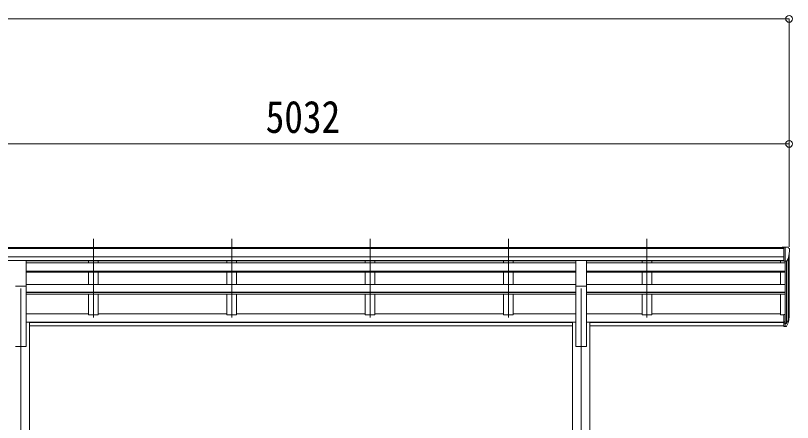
# Model space of a CAD drawing. Units: millimetres at full size, sheet at 1:35; details may follow other scales. Extents: x -9783 to 9892, y -6828 to 6752.
# Drawn here: x 3570 to 7590, y -1350 to 757 of the extents above; entities that cross this region are included whole.
import ezdxf
from ezdxf.enums import TextEntityAlignment as Align

# ---------------------------------------------------------------- set-up
doc = ezdxf.new("R2010")
doc.units = ezdxf.units.MM
doc.header["$LTSCALE"] = 35
doc.header["$PDMODE"] = 32
doc.header["$PDSIZE"] = 35
for name, color, linetype, lineweight in [('0-1_本体', 4, 'Continuous', 9), ('0-2_部品', 7, 'Continuous', 9), ('0-8_PARTS2', 2, 'Continuous', 9), ('0-A_寸法', 6, 'Continuous', 9)]:
    doc.layers.add(name, color=color, linetype=linetype, lineweight=lineweight)
doc.styles.add('ＭＳ ゴシック', font='')
doc.styles.get('ＭＳ ゴシック').set_extended_font_data('MS Gothic')

msp = doc.modelspace()

# ---------------------------------------------------------------- linework, layer by layer
at = {"layer": '0-1_本体'}
for p, q in [((2546.9, -443.99), (7545.9, -443.99)), ((2546.9, -449.33), (7545.9, -449.33)), ((7572.4, -793.5), (7572.4, -480.74)), ((2546.9, -492.86), (7545.9, -492.86)), ((2546.9, -510.53), (7545.9, -510.53)), ((3623.9, -512.91), (6468.9, -512.91)), ((3947.4, -512.97), (3947.4, -524.16)), ((3997.4, -512.97), (3997.4, -524.16)), ((4663.4, -512.97), (4663.4, -524.16)), ((4713.4, -512.97), (4713.4, -524.16)), ((5379.4, -512.97), (5379.4, -524.16)), ((5429.4, -512.97), (5429.4, -524.16)), ((6095.4, -512.97), (6095.4, -524.16)), ((6145.4, -512.97), (6145.4, -524.16)), ((6523.9, -512.91), (7545.9, -512.91)), ((6811.4, -512.97), (6811.4, -524.16)), ((6861.4, -512.97), (6861.4, -524.16)), ((7527.4, -524.16), (7527.4, -512.91)), ((7552.4, -515.37), (7552.4, -791.33)), ((7558.4, -514.89), (7558.4, -835.77)), ((7568.12, -499.54), (7568.12, -817.77)), ((3623.9, -524.16), (6468.9, -524.16)), ((6523.9, -524.16), (7552.4, -524.16)), ((3623.9, -566.09), (6468.9, -566.09)), ((3623.9, -567.59), (6468.9, -567.59)), ((3623.9, -571.79), (6468.9, -571.79)), ((3947.4, -571.79), (3947.4, -635.52)), ((3997.4, -571.79), (3997.4, -635.52)), ((4663.4, -571.79), (4663.4, -635.52)), ((4713.4, -571.79), (4713.4, -635.52)), ((5379.4, -571.79), (5379.4, -635.52)), ((5429.4, -571.79), (5429.4, -635.52)), ((6095.4, -571.79), (6095.4, -635.52)), ((6145.4, -571.79), (6145.4, -635.52)), ((6523.9, -566.09), (7552.4, -566.09)), ((6523.9, -567.59), (7552.4, -567.59)), ((6523.9, -571.79), (7552.4, -571.79)), ((6811.4, -571.79), (6811.4, -635.52)), ((6861.4, -571.79), (6861.4, -635.52)), ((7527.4, -635.52), (7527.4, -571.79)), ((3623.9, -956.63), (3623.9, -639.84)), ((3623.91, -635.52), (6468.91, -635.52)), ((6468.9, -639.84), (6468.9, -956.63)), ((6523.9, -956.63), (6523.9, -639.84)), ((6523.91, -635.52), (7552.4, -635.52)), ((3623.9, -674.96), (6468.9, -674.96)), ((3623.9, -676.44), (6468.9, -676.44)), ((6523.9, -674.96), (7552.4, -674.96)), ((6523.9, -676.44), (7552.4, -676.44)), ((3623.9, -685.69), (6468.9, -685.69)), ((3947.4, -685.69), (3947.4, -792.18)), ((3997.4, -685.69), (3997.4, -792.18)), ((4663.4, -685.69), (4663.4, -792.18)), ((4713.4, -685.69), (4713.4, -792.18)), ((5379.4, -685.69), (5379.4, -792.18)), ((5429.4, -685.69), (5429.4, -792.18)), ((6095.4, -685.69), (6095.4, -792.18)), ((6145.4, -685.69), (6145.4, -792.18)), ((6523.9, -685.69), (7552.4, -685.69)), ((6811.4, -685.69), (6811.4, -792.18)), ((6861.4, -685.69), (6861.4, -792.18)), ((7527.4, -792.16), (7527.4, -685.69)), ((3623.9, -787.36), (3947.4, -787.36)), ((3947.4, -792.18), (3997.4, -792.18)), ((3997.4, -787.36), (4663.4, -787.36)), ((4663.4, -792.18), (4713.4, -792.18)), ((4713.4, -787.36), (5379.4, -787.36)), ((5379.4, -792.18), (5429.4, -792.18)), ((5429.4, -787.36), (6095.4, -787.36)), ((6095.4, -792.18), (6145.4, -792.18)), ((6145.4, -787.36), (6468.9, -787.36)), ((6523.9, -787.36), (6811.4, -787.36)), ((6811.4, -792.18), (6861.4, -792.18)), ((6861.4, -787.36), (7527.41, -787.36)), ((7545.9, -792.16), (7527.4, -792.16)), ((3623.9, -830.25), (3641.4, -830.25)), ((3641.4, -830.25), (3641.4, -2531.63)), ((3641.4, -831.45), (6451.2, -831.45)), ((3641.4, -832.85), (6451.2, -832.85)), ((6451.2, -830.25), (6468.9, -830.25)), ((6451.2, -830.25), (6451.2, -2531.63)), ((6541.6, -831.45), (7545.9, -831.45)), ((6541.6, -832.85), (7545.9, -832.85)), ((3641.4, -850.22), (6451.2, -850.22)), ((6541.6, -850.22), (7545.9, -850.22)), ((3568.9, -956.63), (3623.9, -956.63)), ((6468.9, -956.63), (6523.9, -956.63))]:
    msp.add_line(p, q, dxfattribs=at)
msp.add_lwpolyline([(6523.9, -830.25), (6541.6, -830.25), (6541.6, -2531.63)], dxfattribs=at)
at = {"layer": '0-2_部品'}
for p, q in [((7545.9, -442.38), (7535.9, -442.47)), ((7535.9, -443.98), (7535.9, -442.47)), ((7545.9, -514.37), (7545.9, -442.38)), ((7564.4, -442.38), (7545.9, -442.38)), ((7552.4, -515.37), (7552.4, -442.38)), ((7564.4, -442.38), (7566.73, -442.52)), ((7567.49, -442.95), (7571.56, -448.76)), ((7574.4, -451.75), (7574.4, -452.38)), ((3568.9, -510.82), (3623.9, -510.82)), ((3623.9, -644.33), (3623.9, -510.82)), ((6468.9, -510.82), (6523.9, -510.82)), ((6468.9, -644.33), (6468.9, -510.82)), ((6523.9, -644.33), (6523.9, -510.82)), ((7545.9, -514.37), (7552.4, -514.37)), ((7552.4, -515.37), (7557.61, -515.05)), ((7560.03, -513.55), (7569.3, -497.49)), ((3568.9, -644.33), (3623.9, -644.33)), ((6468.9, -644.33), (6523.9, -644.33)), ((7545.9, -791.33), (7545.9, -852.4)), ((7545.9, -791.33), (7552.4, -791.33)), ((7552.4, -791.33), (7552.4, -853.22)), ((7545.9, -829.65), (7552.4, -829.65)), ((7545.9, -835.05), (7552.4, -835.05)), ((7552.4, -836.05), (7557.54, -836.05)), ((7552.4, -838.05), (7557.25, -838.05)), ((7558.84, -835.3), (7568.59, -816.88)), ((7570.01, -817.37), (7559.85, -836.55)), ((7567.42, -834.23), (7559.85, -851.72)), ((7545.9, -852.4), (7552.4, -852.4)), ((7552.4, -853.22), (7557.25, -853.22))]:
    msp.add_line(p, q, dxfattribs=at)
for centre, radius, start, end in [((7566.67, -443.52), 1, 35, 86.5), ((7372.4, -452.38), 202, 347.09739, 0), ((7571.4, -451.75), 3, 0, 87), ((7557.43, -512.05), 3, 273.5, 330), ((7484.45, -790.93), 88.05, 342.78929, 2.77608), ((7483.74, -795.21), 89.07, 345.58812, 5.50424), ((7557.25, -835.05), 3, 270, 330), ((7557.54, -834.55), 1.5, 270, 330), ((7439.18, -798.15), 133.22, 344.28698, 356.72013), ((7557.25, -850.22), 3, 270, 330)]:
    msp.add_arc(centre, radius, start, end, dxfattribs=at)
at = {"layer": '0-8_PARTS2'}
for p, q in [((3972.4, -399.06), (3972.4, -805.85)), ((4688.4, -399.06), (4688.4, -805.85)), ((5404.4, -399.06), (5404.4, -805.85)), ((6120.4, -399.06), (6120.4, -805.85)), ((6836.4, -399.06), (6836.4, -805.85)), ((3596.4, -656.63), (3596.4, -3406.63)), ((6496.4, -656.63), (6496.4, -3406.63))]:
    msp.add_line(p, q, dxfattribs=at)
at = {"layer": '0-A_寸法'}
for p, q in [((-2491.6, 739.32), (7572.4, 739.32)), ((7572.4, 739.32), (7572.4, 92.18)), ((2540.4, 92.18), (7572.4, 92.18)), ((7572.4, 92.18), (7572.4, -441.25))]:
    msp.add_line(p, q, dxfattribs=at)
for p in [(7572.4, 739.32), (7572.4, 92.18)]:
    msp.add_point(p, dxfattribs=at)

# ---------------------------------------------------------------- texts
at = {"layer": '0-A_寸法', "color": 7, "style": 'ＭＳ ゴシック', "width": 0.85}
msp.add_text('5032', height=166.8, dxfattribs=at).set_placement((4863.9, 99.18), align=Align.BOTTOM_LEFT)

doc.saveas('drawing.dxf')
